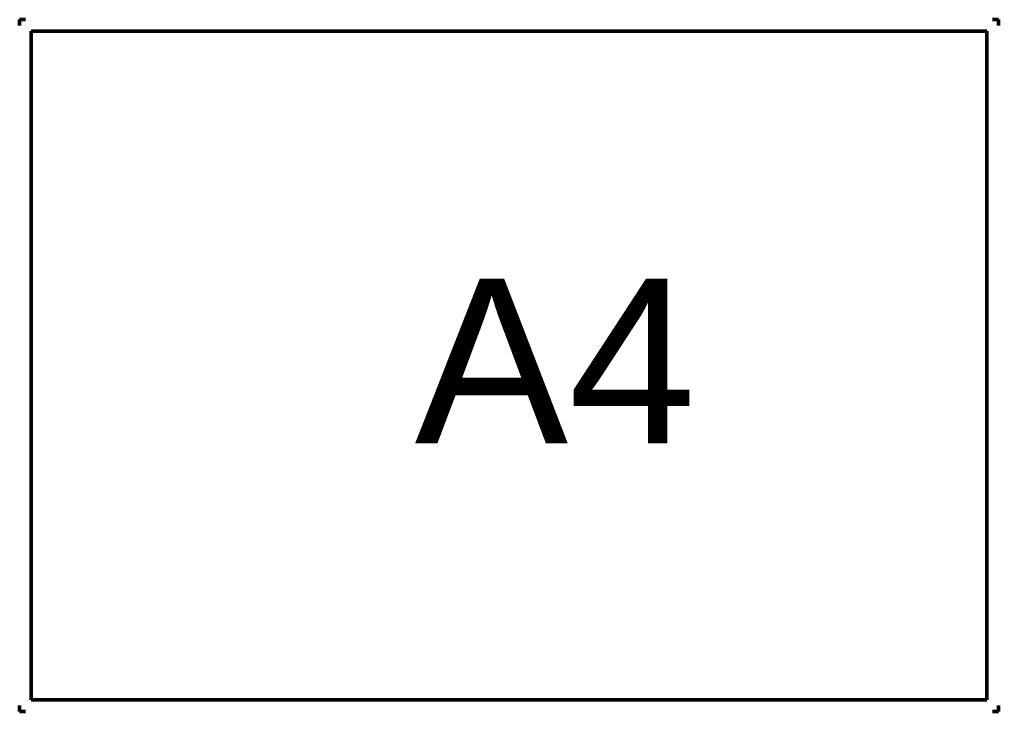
# Model space of a CAD drawing. Header units: millimetres. Extents: x -644475 to -321976, y 914968 to 1830177.
# Drawn here: x -325268.2 to -324971.2, y 915042.1 to 915252 of the extents above; entities that cross this region are included whole.
import ezdxf

# ---------------------------------------------------------------- set-up
doc = ezdxf.new("R2010")
doc.units = ezdxf.units.MM
doc.layers.add('1. NET DAM', color=7, linetype='Continuous', lineweight=50)
doc.layers.add('AM_BOR', color=7, linetype='Continuous', lineweight=50)
doc.styles.get("Standard").update_dxf_attribs({"font": 'arial.ttf'})

# ---------------------------------------------------------------- blocks, each defined once
blk = doc.blocks.new('ISO_A0X2')
for p, q in [((1727.3, 1879.9), (85.3, 1879.9)), ((85.3, 1879.9), (85.3, 730.9)), ((1727.3, 730.9), (1727.3, 1879.9)), ((85.3, 730.9), (1727.3, 730.9))]:
    blk.add_line(p, q)
at = {"layer": 'AM_BOR'}
for p, q in [((75.3, 1899.9), (65.3, 1899.9)), ((65.3, 1899.9), (65.3, 1889.9)), ((1747.3, 1899.9), (1737.3, 1899.9)), ((1747.3, 1889.9), (1747.3, 1899.9)), ((65.3, 710.9), (65.3, 720.9)), ((65.3, 710.9), (75.3, 710.9)), ((1747.3, 710.9), (1737.3, 710.9)), ((1747.3, 710.9), (1747.3, 720.9))]:
    blk.add_line(p, q, dxfattribs=at)

msp = doc.modelspace()

# ---------------------------------------------------------------- block references
at = {"layer": '1. NET DAM', "lineweight": 0, "xscale": 0.1765755053507729, "yscale": 0.1765755053507729, "zscale": 0.1765755053507729}
msp.add_blockref('ISO_A0X2', (-325279.717, 914916.55), dxfattribs=at)

# ---------------------------------------------------------------- texts
at = {"layer": '1. NET DAM', "insert": (-325148.306, 915173.403), "char_height": 50, "attachment_point": 1}
msp.add_mtext_dynamic_manual_height_columns('A4', width=337.88608, gutter_width=12.5, heights=[0], dxfattribs=at)

doc.saveas('drawing.dxf')
